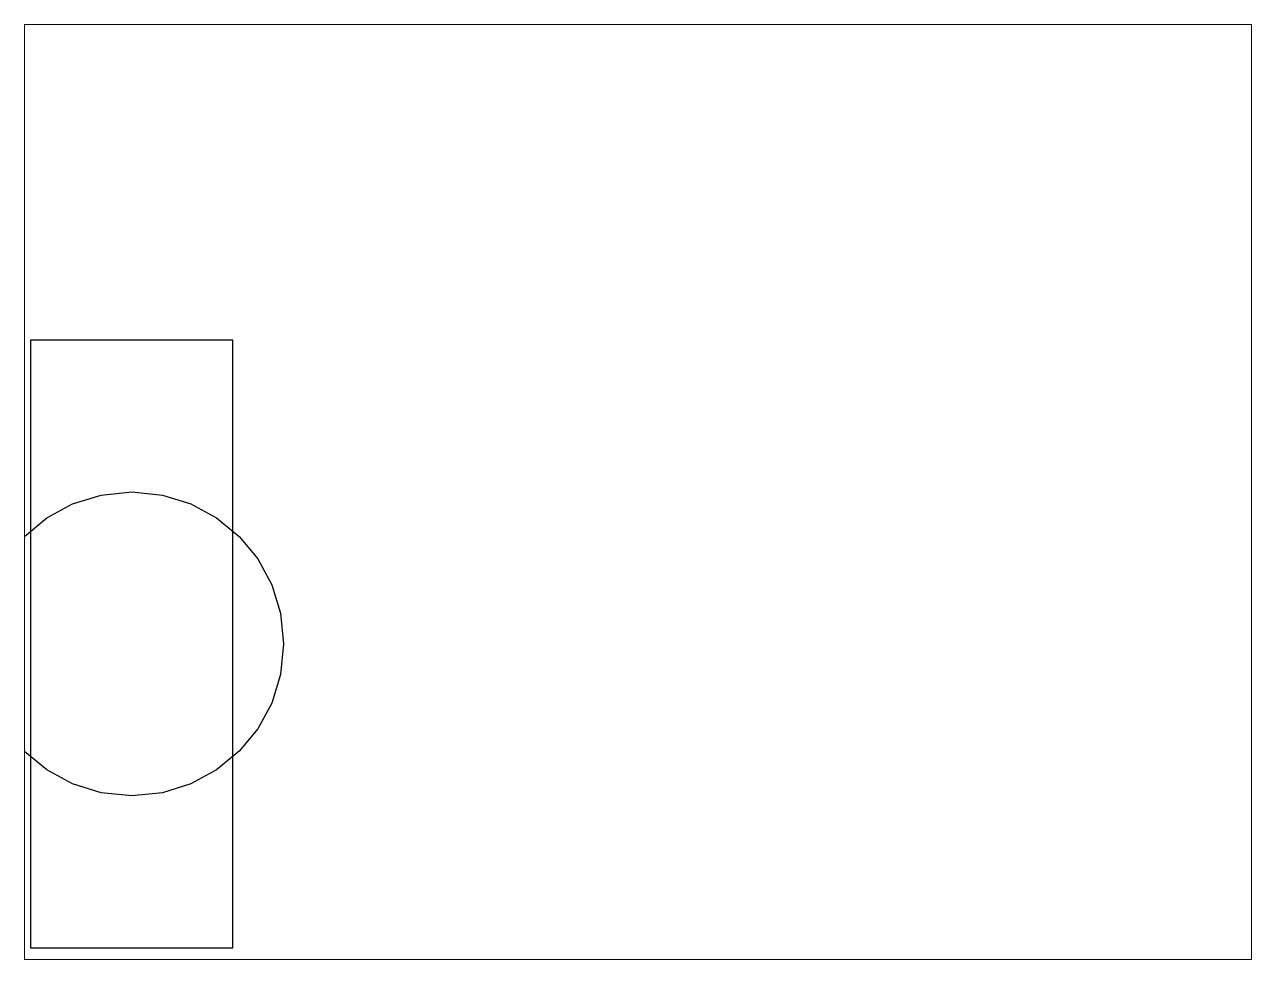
# Paper-space layout 'Layout1' of a CAD drawing. Header units: inches. Extents: x 1.05 to 9.45, y 0.8 to 7.2.
# The model-space entities are those that its viewports show. They can reach past a viewport. Long polylines and large blocks are cut down to what shows.
import ezdxf

# ---------------------------------------------------------------- set-up
doc = ezdxf.new("R2010")
doc.units = ezdxf.units.IN
doc.header["$LTSCALE"] = 14
doc.header["$MEASUREMENT"] = 0
doc.layers.add('Visible', color=10, linetype='Continuous')

msp = doc.modelspace()

# ---------------------------------------------------------------- linework, layer by layer
at = {"layer": 'Visible'}
msp.add_lwpolyline([(0, 0), (2, 0), (2, 6), (0, 6)], close=True, dxfattribs=at)
msp.add_circle((1, 3), 1.5, dxfattribs=at)

psp = doc.layouts.get("Layout1")

# ---------------------------------------------------------------- viewports
at = {"layer": '0'}
psp.add_viewport(center=(5.25, 4), size=(8.4, 6.4), view_center_point=(6, 4.5), view_height=9.232493, dxfattribs=at)

doc.saveas('drawing.dxf')
